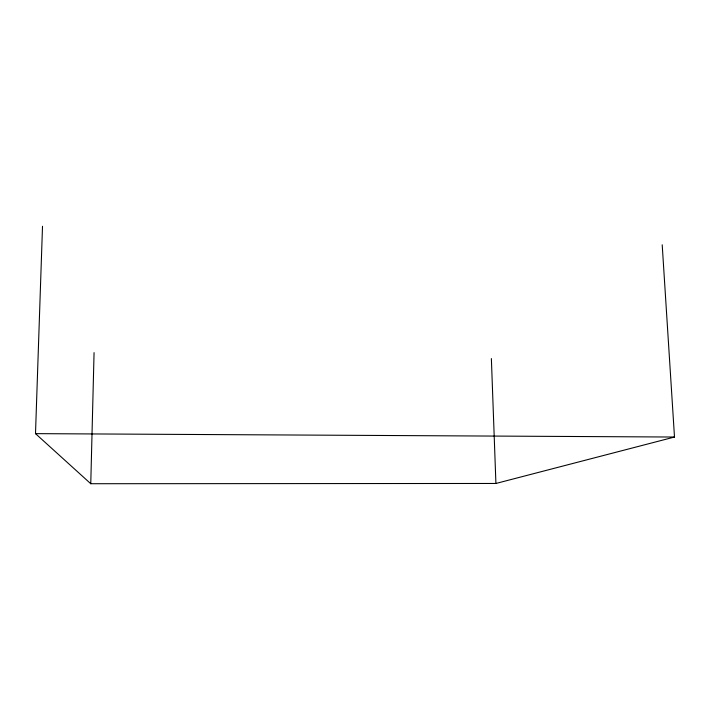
<?xml version="1.0" encoding="UTF-8"?>
<svg xmlns="http://www.w3.org/2000/svg" width="710" height="710" viewBox="0 0 710 710"><rect width="100%" height="100%" fill="white"/><g stroke="black" fill="none" stroke-linecap="round" stroke-linejoin="round"><path stroke-width="1.06" d="M662.199 244.79L674.5 437.032L495.917 483.466L90.765 483.723L94.066 352.621M90.765 483.723L35.5 433.641L42.511 226.277M35.5 433.641L674.5 437.032M491.373 358.577L495.917 483.466"/></g></svg>
